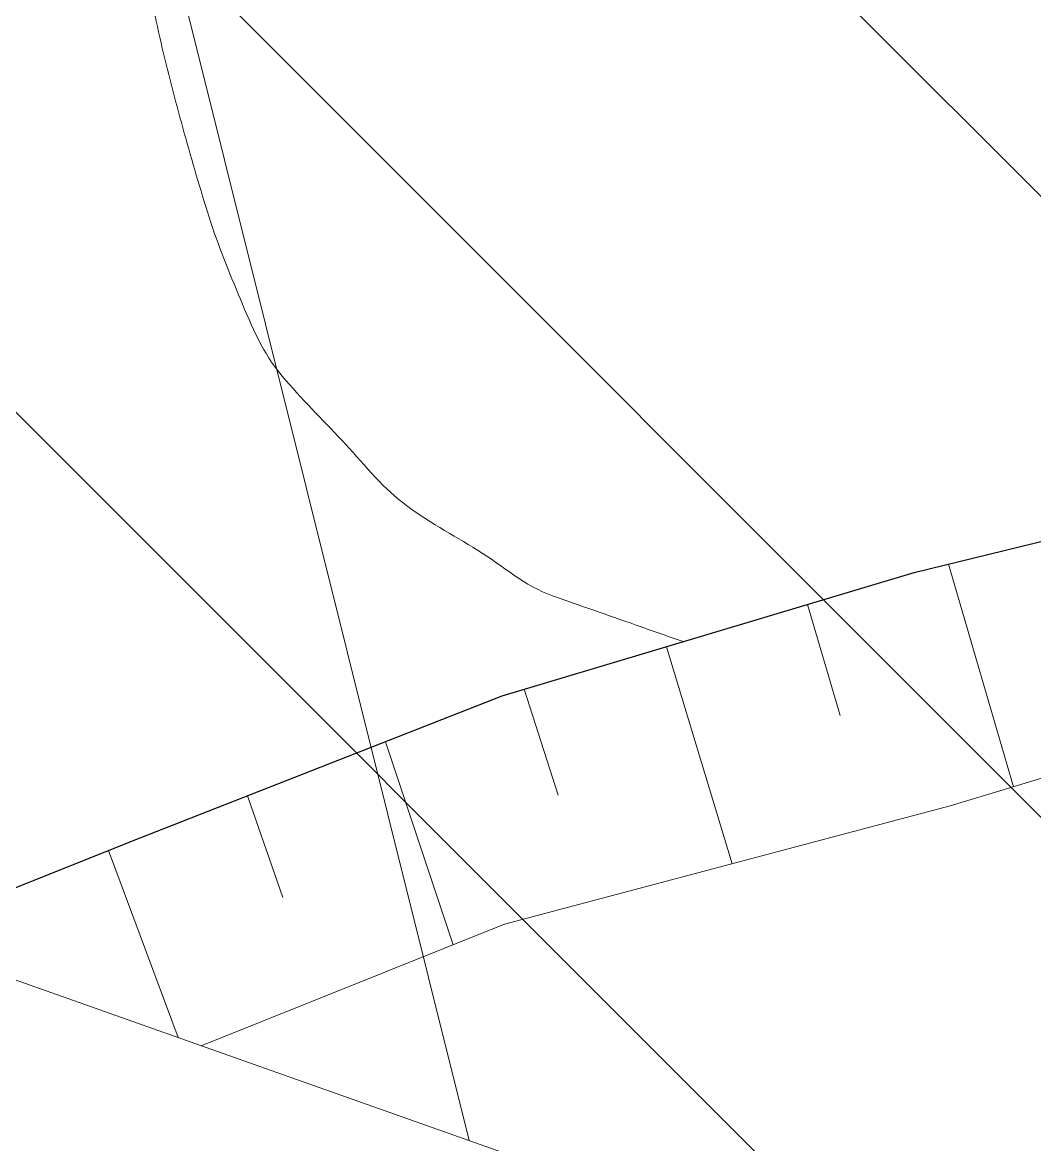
# Model space of a CAD drawing. Header units: centimetres. Extents: x -38353 to 28366, y -42745 to 17597.
# Drawn here: x -3473 to -1742, y 1172 to 3090 of the extents above; entities that cross this region are included whole.
import ezdxf

# ---------------------------------------------------------------- set-up
doc = ezdxf.new("R2010")
doc.units = ezdxf.units.CM
doc.header["$LTSCALE"] = 500
for name, color, linetype, lineweight in [('2013_halihazir_BÖLGEPARKI_HİLAL_dwg-1', 9, 'Continuous', 9), ('A-DETL-GENF-2', 250, 'Continuous', 9), ('A-DETL-THIN', 151, 'Continuous', 9), ('Egri_1m-1', 9, 'Continuous', 9), ('Sev_Sevalti-1', 9, 'Continuous', 9), ('Sev_Sevustu-1', 254, 'Continuous', 25), ('Sev_Tarama-1', 9, 'Continuous', 9), ('Sinir_Mulkiyet-1', 9, 'Continuous', 9)]:
    doc.layers.add(name, color=color, linetype=linetype, lineweight=lineweight)

# ---------------------------------------------------------------- blocks, each defined once
blk = doc.blocks.new('2013_halihazir_BÖLGEPARKI_HİLAL_dwg-2116511-VAZİYET PLANI')
at = {"layer": 'Egri_1m-1'}
for points in [[(-2892.2, 3063.3), (-2885, 3013.8), (-2875.3, 2964.8), (-2863.7, 2916.1)], [(-2863.7, 2916.1), (-2852.1, 2867.4), (-2839.5, 2819.1), (-2826.2, 2770.8)], [(-2826.2, 2770.8), (-2812.9, 2722.6), (-2798.6, 2674.8), (-2783.6, 2627)], [(-2783.6, 2627), (-2776.1, 2603.1), (-2767.6, 2579.7), (-2758.5, 2556.4)], [(-2758.5, 2556.4), (-2749.5, 2533.1), (-2739.9, 2510), (-2730.2, 2486.8)], [(-2730.2, 2486.8), (-2710.8, 2440.5), (-2691.4, 2393.3), (-2658.5, 2355.1)], [(-2658.5, 2355.1), (-2625.7, 2316.8), (-2590.9, 2281.5), (-2556.3, 2245.3)], [(-2556.3, 2245.3), (-2521.8, 2209), (-2491.5, 2168.6), (-2451.5, 2137.9)], [(-2451.5, 2137.9), (-2411.6, 2107.2), (-2367.2, 2084.3), (-2324.7, 2057.9)], [(-2324.7, 2057.9), (-2282.2, 2031.5), (-2243.8, 1996.3), (-2196.6, 1979.8)]]:
    blk.add_open_spline(points, degree=3, dxfattribs=at)
blk.add_open_spline([(-2196.6, 1979.8), (-2149.5, 1963.2), (-2102.3, 1946.7), (-2055.1, 1930.2), (-2027.7, 1920.6), (-2000.3, 1911), (-1972.9, 1901.4)], degree=3, knots=[0.9832911, 0.9832911, 0.9832911, 0.9832911, 0.99386413, 0.99386413, 0.99386413, 1, 1, 1, 1], dxfattribs=at)
at = {"layer": 'Sev_Sevalti-1', "flags": 128}
blk.add_lwpolyline([(2330.7, 2913.4), (1759.4, 2714.4), (761.7, 2349.8), (22.8, 2098.4), (-798.1, 1837.8), (-1516.5, 1620.9), (-2278.6, 1418.2), (-2797.5, 1210.6)], dxfattribs=at)
at = {"layer": 'Sev_Sevustu-1', "flags": 128}
blk.add_lwpolyline([(-3325, 1397.1), (-2917.6, 1559.6), (-2282.5, 1808.7), (-1578.5, 2019.5), (-809.1, 2207.7), (-257.1, 2324.3), (370.5, 2498.4), (899, 2693.5), (1420, 2816.1), (1798.6, 2944.1), (2034.9, 2954.2), (2330.7, 2913.4)], dxfattribs=at)
at = {"layer": 'Sev_Tarama-1'}
for p, q in [((-1519.4, 2034), (-1408.3, 1653.5)), ((-1760.7, 1965), (-1704.6, 1775.4)), ((-2001.9, 1892.7), (-1889.3, 1521.7)), ((-2244.8, 1820), (-2187.1, 1638.9)), ((-2482.1, 1730.4), (-2366.3, 1383.1)), ((-2718.3, 1637.8), (-2657.8, 1464.2)), ((-2955.8, 1544.3), (-2836.7, 1224.5))]:
    blk.add_line(p, q, dxfattribs=at)
at = {"layer": 'Sinir_Mulkiyet-1'}
for p, q in [((-2338.9, 1048.6), (-3837.9, 7054.8)), ((-3837.9, 7054.8), (-2338.9, 1048.6))]:
    blk.add_line(p, q, dxfattribs=at)

msp = doc.modelspace()

# ---------------------------------------------------------------- hatches: boundary and pattern name
at = {"layer": 'A-DETL-GENF-2'}
h = msp.add_hatch(dxfattribs=at)
h.set_pattern_fill('FP_9', color=256, style=0, pattern_type=2)
h.set_pattern_definition([(135, (0, 0), (-530.33, -530.33), [])])
h.paths.add_polyline_path([(-16809.2, -33720.1), (6957.1, -33720.1), (9800.7, -23462.5), (9813.1, -23415.5), (9824.3, -23368.2), (9834.3, -23320.6), (9843, -23272.7), (9850.6, -23224.7), (9857.1, -23174.2), (9861.9, -23128), (9865.7, -23079.6), (9868.3, -23031), (9869.6, -22982.4), (9869.7, -22933.7), (9868.5, -22885.1), (9866.1, -22836.5), (9862.4, -22788), (9857.5, -22739.6), (9851.4, -22691.4), (9844.1, -22643.3), (9835.5, -22595.4), (9825.6, -22547.8), (9814.6, -22500.4), (9802.4, -22453.3), (9788.9, -22406.6), (9774.3, -22360.2), (9758.5, -22314.2), (9741.5, -22268.6), (9719.9, -22215.4), (9704, -22178.8), (9683.6, -22134.7), (9662, -22091.1), (9639.4, -22048), (9615.6, -22005.6), (9590.8, -21963.8), (9564.9, -21922.6), (9537.9, -21882.1), (9509.9, -21842.3), (9480.9, -21803.3), (9451, -21765), (9420, -21727.4), (9388.1, -21690.7), (9355.3, -21654.8), (9321.6, -21619.8), (9286.9, -21585.6), (9251.4, -21552.3), (9215.1, -21520), (9178, -21488.6), (9140, -21458.1), (9101.3, -21428.7), (9061.9, -21400.2), (9021.7, -21372.8), (8980.9, -21346.3), (8939.4, -21321), (8897.2, -21296.7), (8854.5, -21273.5), (8811.2, -21251.4), (8767.3, -21230.4), (8722.9, -21210.6), (8678, -21191.9), (8632.6, -21174.3), (8586.8, -21157.9), (8540.6, -21142.7), (8494, -21128.7), (1125.5, -19013.6), (-6284.2, -18174.3), (-9734, -27936.9), (-12091.2, -27103.9), (-8278.3, -16314.2), (-12804.4, -15015), (-12841.4, -15005), (-12878.8, -14996.2), (-12916.4, -14988.6), (-12954.2, -14982.2), (-12992.2, -14977), (-13030.4, -14973), (-13068.6, -14970.3), (-13107, -14968.7), (-13145.3, -14968.5), (-13183.7, -14969.4), (-13222, -14971.5), (-13260.2, -14974.9), (-13316.2, -14982.3), (-13336.2, -14985.3), (-13373.9, -14992.3), (-13411.4, -15000.6), (-13448.6, -15010), (-13499.2, -15025), (-13522, -15032.4), (-13558.1, -15045.3), (-13593.8, -15059.4), (-13629, -15074.6), (-13663.7, -15090.9), (-13697.9, -15108.4), (-13731.5, -15126.9), (-13764.5, -15146.5), (-13796.8, -15167.1), (-13828.5, -15188.8), (-13859.5, -15211.4), (-13889.7, -15235.1), (-13919.2, -15259.7), (-13947.8, -15285.2), (-13975.6, -15311.6), (-14007.9, -15344.6), (-14028.7, -15367), (-14053.8, -15396), (-14078, -15425.8), (-14101.3, -15456.3), (-14123.6, -15487.5), (-14144.8, -15519.4), (-14165.1, -15552), (-14184.2, -15585.3), (-14202.4, -15619.1), (-14219.4, -15653.5), (-14235.3, -15688.4), (-14250.1, -15723.8), (-14263.7, -15759.7), (-14276.2, -15795.9), (-14287.5, -15832.6), (-14297.7, -15869.6), (-18887.1, -33720.1), (-17637.4, -33720.1)], flags=0)
h.paths.add_polyline_path([(10359.5, -16982.5), (10403, -16980.4), (10446.4, -16977), (10489.8, -16972.4), (10532.9, -16966.6), (10575.9, -16959.4), (10618.7, -16951.1), (10661.2, -16941.5), (10693.8, -16933.1), (10693.8, 7185.4), (-9926.1, 7185.4), (-12457.6, -8798), (-12464.4, -8844.6), (-12469.9, -8891.4), (-12475.2, -8953.1), (-12477.3, -8985.4), (-12479.1, -9033), (-12479.7, -9079.6), (-12479, -9126.8), (-12477.1, -9173.9), (-12474, -9220.9), (-12469, -9272.7), (-12464, -9314.6), (-12457.1, -9361.3), (-12449, -9407.7), (-12439.8, -9453.9), (-12429.3, -9499.9), (-12417.5, -9545.5), (-12404.2, -9592.3), (-12390.5, -9635.8), (-12370.9, -9692), (-12358.8, -9724.6), (-12341.2, -9768.3), (-12322.5, -9811.6), (-12302.6, -9854.3), (-12281.6, -9896.5), (-12259.5, -9938.1), (-12236.3, -9979.2), (-12212, -10019.6), (-12178.4, -10071.6), (-12160.3, -10098.4), (-12133, -10136.8), (-12104.6, -10174.4), (-12075.2, -10211.3), (-12044.9, -10247.4), (-12013.6, -10282.7), (-11981.5, -10317.1), (-11948.4, -10350.7), (-11914.4, -10383.4), (-11879.6, -10415.2), (-11844, -10446.1), (-11807.6, -10476), (-11770.4, -10504.9), (-11732.5, -10532.9), (-11693.8, -10559.8), (-11654.4, -10585.8), (-11614.4, -10610.7), (-11573.7, -10634.5), (-11532.4, -10657.2), (-11490.5, -10678.8), (-11448.1, -10699.4), (-11405.2, -10718.8), (-11361.7, -10737.1), (-11317.8, -10754.2), (-11273.4, -10770.1), (-11228.7, -10784.9), (-11183.6, -10798.5), (-6776.3, -12063.6), (-5709, -9043.4), (-3351.9, -9876.4), (-4369, -12754.7), (4644, -15341.8)], flags=0)
h.paths.add_polyline_path([(2616.9, -4414.8), (-6246, -1282.8), (-5079.8, 2017.2), (3783.1, -1114.8), (2889.6, -3643.1)], flags=0)

# ---------------------------------------------------------------- linework, layer by layer
at = {"layer": 'A-DETL-THIN'}
msp.add_line((3783.1, -1114.8), (-5079.8, 2017.2), dxfattribs=at)

# ---------------------------------------------------------------- block references
at = {"layer": '2013_halihazir_BÖLGEPARKI_HİLAL_dwg-1'}
msp.add_blockref('2013_halihazir_BÖLGEPARKI_HİLAL_dwg-2116511-VAZİYET PLANI', (-369.7, 130.6), dxfattribs=at)

doc.saveas('drawing.dxf')
